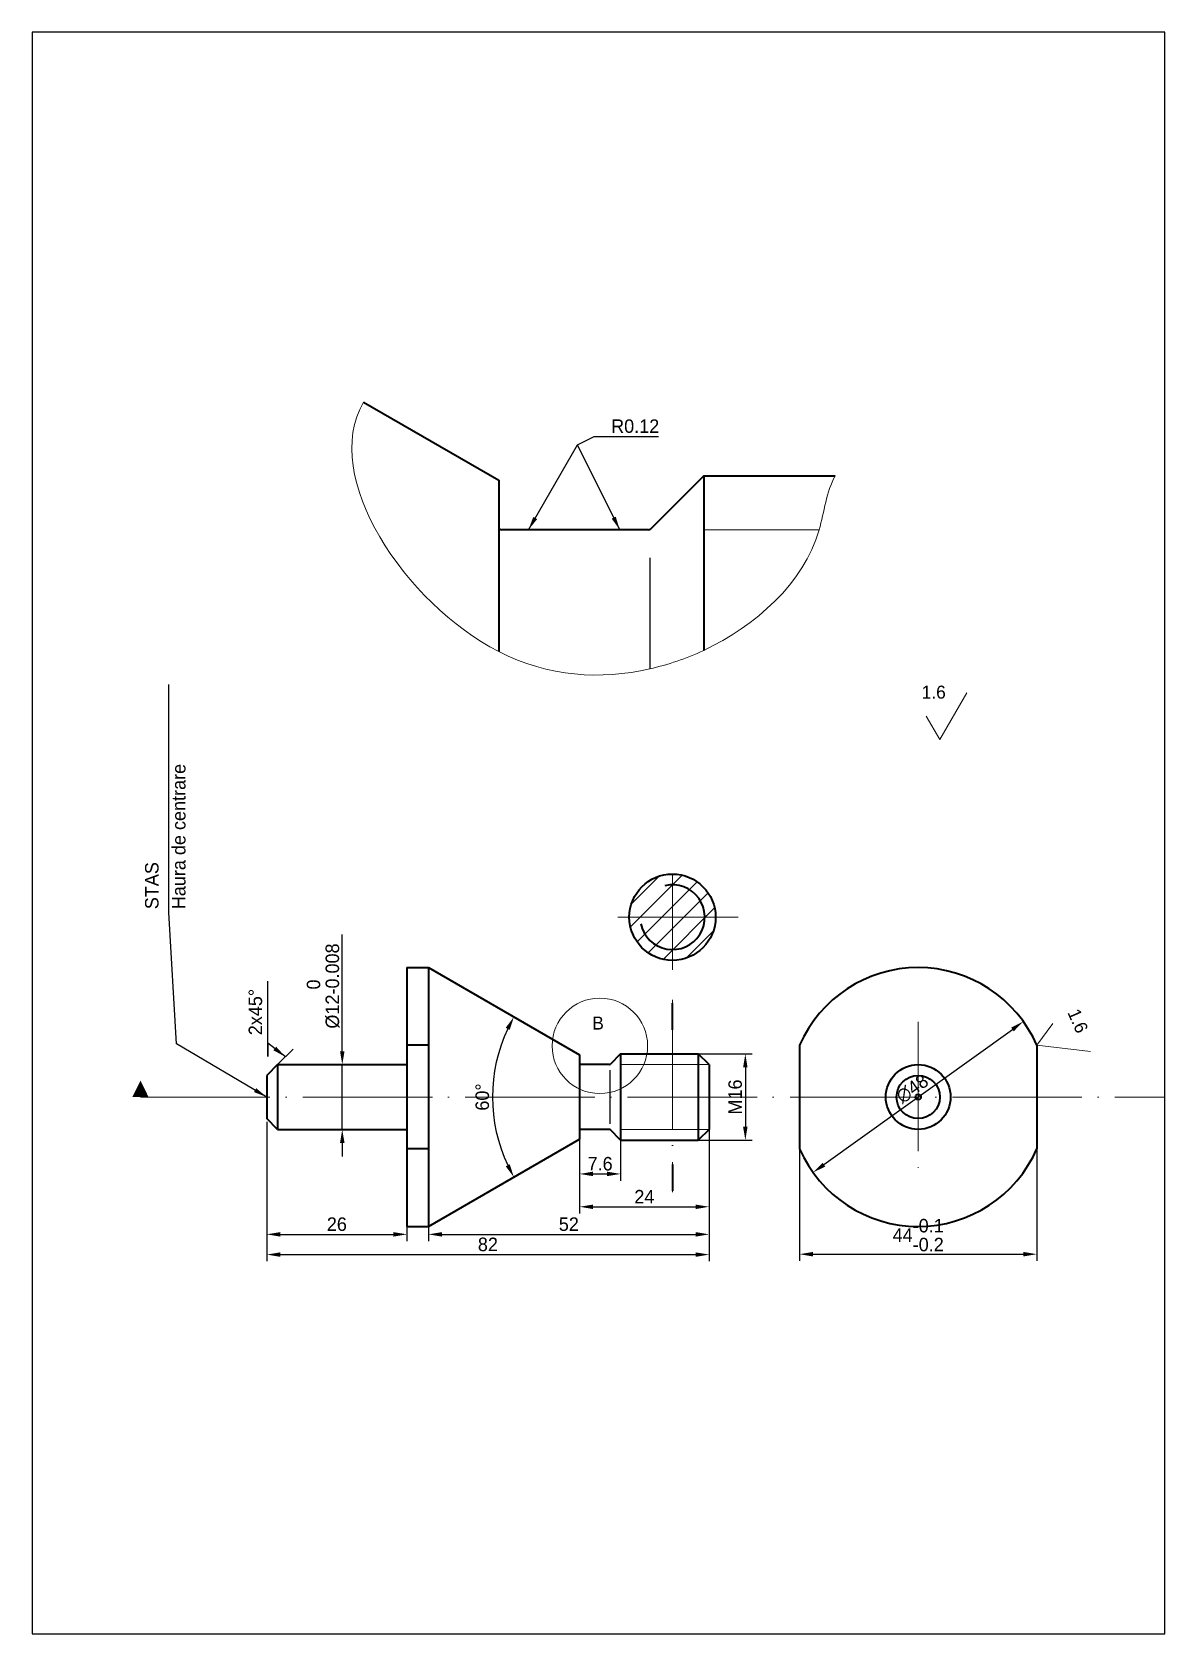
# Model space of a CAD drawing. Header units: millimetres. Extents: x 0 to 210, y 0 to 297.
import ezdxf

# ---------------------------------------------------------------- set-up
doc = ezdxf.new("R2010")
doc.units = ezdxf.units.MM
doc.linetypes.add('ACAD_ISO04W100', pattern=[30, 24, -3, 0, -3])
for name, color, linetype, lineweight in [('axe', 10, 'ACAD_ISO04W100', 0), ('contur', 200, 'Continuous', 35), ('cote', 102, 'Continuous', 0), ('hasura', 94, 'Continuous', 0)]:
    doc.layers.add(name, color=color, linetype=linetype, lineweight=lineweight)
doc.dimstyles.new('Copy of ISO-25', dxfattribs={"dimtxt": 2.5, "dimasz": 2.5, "dimexe": 1.25, "dimexo": 0.625, "dimtad": 1, "dimdec": 0, "dimdsep": 46, "dimtxsty": 'Standard', "dimcen": 2.5, "dimadec": 0, "dimazin": 0, "dimtfac": 1, "dimtdec": 0, "dimtmove": 0, "dimatfit": 0, "dimfxl": 1, "dimarcsym": 0})
doc.dimstyles.new('ISO-25', dxfattribs={"dimtxt": 2.5, "dimasz": 2.5, "dimexe": 1.25, "dimexo": 0.625, "dimtad": 1, "dimdec": 1, "dimdsep": 46, "dimtxsty": 'Standard', "dimcen": 2.5, "dimadec": 0, "dimazin": 0, "dimtfac": 1, "dimtdec": 1, "dimtmove": 0, "dimatfit": 0, "dimfxl": 1, "dimarcsym": 0})

# ---------------------------------------------------------------- blocks, each defined once
blk = doc.blocks.new('*D2')
at = {"layer": 'cote', "color": 0, "lineweight": -2, "transparency": 16777216}
for p, q in [((43.5, 94.92), (43.5, 69.09)), ((125.5, 94.45), (125.5, 69.09)), ((46, 70.34), (123, 70.34))]:
    blk.add_line(p, q, dxfattribs=at)
at = {"layer": 'cote', "color": 0, "transparency": 16777216}
for points in [[(46, 70.75), (46, 69.92), (43.5, 70.34)], [(123, 70.75), (123, 69.92), (125.5, 70.34)]]:
    blk.add_solid(points, dxfattribs=at)
at = {"layer": 'Defpoints', "color": 0, "transparency": 16777216}
for p in [(43.5, 95.55), (125.5, 95.08), (125.5, 70.34)]:
    blk.add_point(p, dxfattribs=at)
at = {"layer": 'cote', "color": 0, "transparency": 16777216, "insert": (84.5, 72.21), "char_height": 2.5, "attachment_point": 5}
blk.add_mtext('82', dxfattribs=at)
blk = doc.blocks.new('*D3')
at = {"layer": 'cote', "color": 0, "lineweight": -2, "transparency": 16777216}
for p, q in [((43.5, 94.92), (43.5, 72.84)), ((69.5, 94.57), (69.5, 72.84)), ((46, 74.09), (67, 74.09))]:
    blk.add_line(p, q, dxfattribs=at)
at = {"layer": 'cote', "color": 0, "transparency": 16777216}
for points in [[(46, 74.5), (46, 73.67), (43.5, 74.09)], [(67, 74.5), (67, 73.67), (69.5, 74.09)]]:
    blk.add_solid(points, dxfattribs=at)
at = {"layer": 'Defpoints', "color": 0, "transparency": 16777216}
for p in [(43.5, 95.55), (69.5, 95.19), (69.5, 74.09)]:
    blk.add_point(p, dxfattribs=at)
at = {"layer": 'cote', "color": 0, "transparency": 16777216, "insert": (56.5, 75.96), "char_height": 2.5, "attachment_point": 5}
blk.add_mtext('26', dxfattribs=at)
blk = doc.blocks.new('*D4')
at = {"layer": 'cote', "color": 0, "lineweight": -2, "transparency": 16777216}
for p, q in [((73.5, 94.11), (73.5, 72.84)), ((125.5, 94.45), (125.5, 72.84)), ((76, 74.09), (123, 74.09))]:
    blk.add_line(p, q, dxfattribs=at)
at = {"layer": 'cote', "color": 0, "transparency": 16777216}
for points in [[(76, 74.5), (76, 73.67), (73.5, 74.09)], [(123, 74.5), (123, 73.67), (125.5, 74.09)]]:
    blk.add_solid(points, dxfattribs=at)
at = {"layer": 'Defpoints', "color": 0, "transparency": 16777216}
for p in [(125.5, 95.08), (73.5, 94.73), (125.5, 74.09)]:
    blk.add_point(p, dxfattribs=at)
at = {"layer": 'cote', "color": 0, "transparency": 16777216, "insert": (99.5, 75.96), "char_height": 2.5, "attachment_point": 5}
blk.add_mtext('52', dxfattribs=at)
blk = doc.blocks.new('*D5')
at = {"layer": 'cote', "color": 0, "lineweight": -2, "transparency": 16777216}
for p, q in [((101.5, 95.37), (101.5, 77.95)), ((125.5, 96.06), (125.5, 77.95)), ((104, 79.2), (123, 79.2))]:
    blk.add_line(p, q, dxfattribs=at)
at = {"layer": 'cote', "color": 0, "transparency": 16777216}
for points in [[(104, 79.61), (104, 78.78), (101.5, 79.2)], [(123, 79.61), (123, 78.78), (125.5, 79.2)]]:
    blk.add_solid(points, dxfattribs=at)
at = {"layer": 'Defpoints', "color": 0, "transparency": 16777216}
for p in [(101.5, 96), (125.5, 96.69), (125.5, 79.2)]:
    blk.add_point(p, dxfattribs=at)
at = {"layer": 'cote', "color": 0, "transparency": 16777216, "insert": (113.5, 81.07), "char_height": 2.5, "attachment_point": 5}
blk.add_mtext('24', dxfattribs=at)
blk = doc.blocks.new('*D6')
at = {"layer": 'cote', "color": 0, "lineweight": -2, "transparency": 16777216}
for p, q in [((101.5, 95.37), (101.5, 84.04)), ((109.1, 95.49), (109.1, 84.04)), ((104, 85.29), (106.6, 85.29))]:
    blk.add_line(p, q, dxfattribs=at)
at = {"layer": 'cote', "color": 0, "transparency": 16777216}
for points in [[(104, 85.71), (104, 84.88), (101.5, 85.29)], [(106.6, 85.71), (106.6, 84.88), (109.1, 85.29)]]:
    blk.add_solid(points, dxfattribs=at)
at = {"layer": 'Defpoints', "color": 0, "transparency": 16777216}
for p in [(101.5, 96), (109.1, 96.11), (109.1, 85.29)]:
    blk.add_point(p, dxfattribs=at)
at = {"layer": 'cote', "color": 0, "transparency": 16777216, "insert": (105.3, 87.17), "char_height": 2.5, "attachment_point": 5}
blk.add_mtext('7.6', dxfattribs=at)
blk = doc.blocks.new('*D7')
at = {"layer": 'cote', "color": 0, "lineweight": -2, "transparency": 16777216}
for p, q in [((121.32, 107.55), (133.47, 107.55)), ((132.22, 105.05), (132.22, 94.05)), ((121.21, 91.55), (133.47, 91.55))]:
    blk.add_line(p, q, dxfattribs=at)
at = {"layer": 'cote', "color": 0, "transparency": 16777216}
for points in [[(131.8, 105.05), (132.63, 105.05), (132.22, 107.55)], [(131.8, 94.05), (132.63, 94.05), (132.22, 91.55)]]:
    blk.add_solid(points, dxfattribs=at)
at = {"layer": 'Defpoints', "color": 0, "transparency": 16777216}
for p in [(120.7, 107.55), (120.58, 91.55), (132.22, 91.55)]:
    blk.add_point(p, dxfattribs=at)
at = {"layer": 'cote', "color": 0, "transparency": 16777216, "insert": (130.34, 99.55), "char_height": 2.5, "attachment_point": 5, "rotation": 90}
blk.add_mtext('M16', dxfattribs=at)
blk = doc.blocks.new('*D8')
at = {"layer": 'cote', "color": 0, "lineweight": -2, "transparency": 16777216}
blk.add_arc((115.07, 99.55), 29.73, 154.8191, 205.1809, dxfattribs=at)
at = {"layer": 'cote', "color": 0, "transparency": 16777216}
for points in [[(87.8, 112.39), (88.54, 112), (89.32, 114.41)], [(88.54, 87.09), (87.8, 86.7), (89.32, 84.68)]]:
    blk.add_solid(points, dxfattribs=at)
at = {"layer": 'Defpoints', "color": 0, "transparency": 16777216}
for p in [(73.5, 123.55), (101.5, 107.38), (85.79, 104.71), (101.5, 91.71), (73.5, 75.55)]:
    blk.add_point(p, dxfattribs=at)
at = {"layer": 'cote', "color": 0, "transparency": 16777216, "insert": (83.47, 99.55), "char_height": 2.5, "attachment_point": 5, "rotation": 90}
blk.add_mtext('60°', dxfattribs=at)
blk = doc.blocks.new('*D9')
at = {"layer": 'cote', "color": 0, "lineweight": -2, "transparency": 16777216}
for p, q in [((57.5, 108.05), (57.5, 129.71)), ((57.5, 93.55), (57.5, 105.55)), ((58.13, 105.55), (58.75, 105.55)), ((58.13, 93.55), (58.75, 93.55)), ((57.5, 91.05), (57.5, 88.55))]:
    blk.add_line(p, q, dxfattribs=at)
at = {"layer": 'cote', "color": 0, "transparency": 16777216}
for points in [[(57.09, 108.05), (57.92, 108.05), (57.5, 105.55)], [(57.09, 91.05), (57.92, 91.05), (57.5, 93.55)]]:
    blk.add_solid(points, dxfattribs=at)
at = {"layer": 'Defpoints', "color": 0, "transparency": 16777216}
for p in [(57.5, 105.55), (57.5, 105.55), (57.5, 93.55)]:
    blk.add_point(p, dxfattribs=at)
at = {"layer": 'cote', "color": 0, "transparency": 16777216, "insert": (53.96, 120.13), "char_height": 2.5, "attachment_point": 5, "rotation": 90}
blk.add_mtext('%%C12\\S 0^ -0.008;', dxfattribs=at)
blk = doc.blocks.new('*D10')
at = {"layer": 'cote', "color": 0, "lineweight": -2, "transparency": 16777216}
blk.add_line((146.79, 87.01), (181.73, 112.08), dxfattribs=at)
at = {"layer": 'cote', "color": 0, "transparency": 16777216}
for points in [[(181.48, 112.42), (181.97, 111.74), (183.76, 113.54)], [(146.55, 87.35), (147.04, 86.67), (144.76, 85.55)]]:
    blk.add_solid(points, dxfattribs=at)
at = {"layer": 'Defpoints', "color": 0, "transparency": 16777216}
for p in [(183.76, 113.54), (144.76, 85.55)]:
    blk.add_point(p, dxfattribs=at)
at = {"layer": 'cote', "color": 0, "transparency": 16777216, "insert": (163.17, 101.07), "char_height": 2.5, "attachment_point": 5, "rotation": 35.6678}
blk.add_mtext('∅48', dxfattribs=at)
blk = doc.blocks.new('*D11')
at = {"layer": 'cote', "color": 0, "lineweight": -2, "transparency": 16777216}
for p, q in [((142.26, 94.13), (142.26, 69.16)), ((186.26, 93.84), (186.26, 69.16)), ((144.76, 70.41), (183.76, 70.41))]:
    blk.add_line(p, q, dxfattribs=at)
at = {"layer": 'cote', "color": 0, "transparency": 16777216}
for points in [[(144.76, 70.83), (144.76, 69.99), (142.26, 70.41)], [(183.76, 70.83), (183.76, 69.99), (186.26, 70.41)]]:
    blk.add_solid(points, dxfattribs=at)
at = {"layer": 'Defpoints', "color": 0, "transparency": 16777216}
for p in [(142.26, 94.76), (186.26, 94.46), (186.26, 70.41)]:
    blk.add_point(p, dxfattribs=at)
at = {"layer": 'cote', "color": 0, "transparency": 16777216, "insert": (164.26, 73.95), "char_height": 2.5, "attachment_point": 5}
blk.add_mtext('\\A1;44\\S-0.1^ -0.2;', dxfattribs=at)
blk = doc.blocks.new('Rugozitate')
at = {"layer": 'cote'}
for q in [(5, 8.66), (-2.5, 4.33)]:
    blk.add_line((0, 0), q, dxfattribs=at)
blk.add_attdef('RUG', (-3.34, 7.59), '', height=2.4, dxfattribs=at)

msp = doc.modelspace()

# ---------------------------------------------------------------- hatches: boundary and pattern name
at = {"layer": 'hasura'}
h = msp.add_hatch(dxfattribs=at)
h.set_pattern_fill('ANSI31', color=256, scale=0.9)
h.paths.add_polyline_path([(118.71, 138.89), (118.71, 132.89), (124.71, 132.89, 0.414214)], flags=17)
h.paths.add_polyline_path([(118.71, 138.89), (118.71, 140.89, 0.414214), (110.71, 132.89), (118.71, 132.89)])
h.paths.add_polyline_path([(118.71, 140.89), (118.71, 138.89, -0.414214), (124.71, 132.89), (126.71, 132.89, 0.414214)])
h.paths.add_polyline_path([(124.71, 132.89), (118.71, 132.89), (118.71, 126.89, 0.414214)], flags=17)
h.paths.add_polyline_path([(118.71, 132.89), (110.71, 132.89, 0.414214), (118.71, 124.89)])
h.paths.add_polyline_path([(126.71, 132.89), (124.71, 132.89, -0.414214), (118.71, 126.89), (118.71, 124.89, 0.414214)])

# ---------------------------------------------------------------- linework, layer by layer
msp.add_lwpolyline([(0, 0), (210, 0), (210, 297), (0, 297)], close=True)
at = {"layer": 'axe'}
for p, q in [((118.71, 140.89), (118.71, 123.16)), ((108.6, 132.89), (130.86, 132.89)), ((118.71, 117.55), (118.71, 81.92)), ((164.26, 113.52), (164.26, 85.07)), ((20.1, 99.55), (210, 99.55))]:
    msp.add_line(p, q, dxfattribs=at)
at = {"layer": 'contur'}
for p, q in [((61.43, 228.36), (86.5, 213.89)), ((86.5, 213.89), (86.5, 182.13)), ((124.5, 214.72), (114.67, 204.9)), ((124.5, 214.72), (148.87, 214.72)), ((124.5, 214.72), (124.5, 182.36)), ((114.25, 204.72), (87.1, 204.72)), ((69.5, 123.55), (69.5, 75.55)), ((69.5, 123.55), (73.5, 123.55)), ((73.5, 123.55), (73.5, 75.55)), ((73.5, 123.55), (101.5, 107.38)), ((73.5, 109.14), (69.5, 109.14)), ((101.5, 107.38), (101.5, 91.71)), ((109.1, 107.55), (107.14, 105.58)), ((109.1, 107.55), (123.5, 107.55)), ((109.1, 107.55), (109.1, 91.55)), ((125.5, 105.55), (123.5, 107.55)), ((123.5, 107.55), (123.5, 91.55)), ((142.26, 109.14), (142.26, 89.95)), ((186.26, 109.14), (186.26, 89.95)), ((45.5, 105.55), (43.5, 103.55)), ((45.5, 105.55), (69.5, 105.55)), ((45.5, 105.55), (45.5, 93.55)), ((107.05, 105.55), (101.62, 105.55)), ((125.5, 105.55), (125.5, 93.55)), ((43.5, 103.55), (43.5, 95.55)), ((45.5, 93.55), (43.5, 95.55)), ((45.5, 93.55), (69.5, 93.55)), ((107.05, 93.55), (101.62, 93.55)), ((109.1, 91.55), (107.14, 93.51)), ((125.5, 93.55), (123.5, 91.55)), ((73.5, 89.95), (69.5, 89.95)), ((73.5, 75.55), (101.5, 91.71)), ((109.1, 91.55), (123.5, 91.55)), ((69.5, 75.55), (73.5, 75.55))]:
    msp.add_line(p, q, dxfattribs=at)
at = {"layer": 'contur', "lineweight": 0}
for p, q in [((114.5, 204.72), (87.1, 204.72)), ((145.9, 204.72), (124.5, 204.72)), ((107.1, 105.55), (101.62, 105.55)), ((125.5, 105.55), (109.1, 105.55)), ((107.1, 93.55), (101.62, 93.55)), ((125.5, 93.55), (109.1, 93.55))]:
    msp.add_line(p, q, dxfattribs=at)
at = {"layer": 'contur', "lineweight": -3}
for p, q in [((114.5, 199.52), (114.5, 178.93)), ((107.1, 104.5), (107.1, 94.59))]:
    msp.add_line(p, q, dxfattribs=at)
at = {"layer": 'contur'}
for points in [[(118.71, 112.03), (118.71, 116.94)], [(118.71, 87.06), (118.71, 82.15)]]:
    msp.add_lwpolyline(points, dxfattribs=at)
for centre, radius in [((118.71, 132.89), 8), ((164.26, 99.55), 6), ((164.26, 99.55), 6), ((164.26, 99.55), 6), ((164.26, 99.55), 4), ((164.26, 99.55), 0.5)]:
    msp.add_circle(centre, radius, dxfattribs=at)
for centre, radius, start, end in [((87.1, 205.32), 0.6, 180, 270), ((114.25, 205.32), 0.6, 270, 315), ((118.71, 132.89), 6, 192.0591, 103.557), ((164.26, 99.55), 24, 23.5565, 156.4435), ((101.62, 105.67), 0.12, 180, 270), ((107.05, 105.67), 0.12, 270, 315), ((101.62, 93.43), 0.12, 90, 180), ((107.05, 93.43), 0.12, 45, 90), ((164.26, 99.55), 24, 203.5565, 336.4435)]:
    msp.add_arc(centre, radius, start, end, dxfattribs=at)
at = {"layer": 'cote'}
msp.add_line((45.5, 105.55), (48.41, 108.45), dxfattribs=at)
for points in [[(20.1, 99.55, 3, 0, 0), (20.1, 102.59, 0, 0, 0), (20.1, 106.57, 0, 0, 0)], [(46.96, 107, 0, 0, 0), (46.61, 107.27, 3, 1, 0)]]:
    msp.add_lwpolyline(points, format="xyseb", dxfattribs=at)
msp.add_lwpolyline([(46.96, 107), (44.83, 108.67)], dxfattribs=at)
msp.add_circle((105.25, 109.04), 8.85, dxfattribs=at)
msp.add_open_spline([(61.43, 228.36), (53.35, 214.56), (77.74, 178.34), (109.03, 176.69), (130.99, 184.14), (146.02, 197.41), (147.17, 211.68), (148.87, 214.72)], degree=3, knots=[0, 0, 0, 0, 52.589267, 80.771089, 91.341993, 122.297011, 132.726987, 132.726987, 132.726987, 132.726987], dxfattribs=at)

# ---------------------------------------------------------------- block references
msp.add_blockref('Rugozitate', (168.25, 165.83), dxfattribs=at).add_auto_attribs({'RUG': '1.6'})
at = {"layer": 'cote', "rotation": 293.5564629091854}
msp.add_blockref('Rugozitate', (186.26, 109.14), dxfattribs=at).add_auto_attribs({'RUG': '1.6'})

# ---------------------------------------------------------------- texts
at = {"layer": 'contur'}
msp.add_text('B', height=2.4, dxfattribs=at).set_placement((103.85, 112.06))
at = {"layer": 'cote', "insert": (107.34, 222.65), "char_height": 2.5, "attachment_point": 7}
msp.add_mtext('R0.12', dxfattribs=at)
at = {"layer": 'cote', "insert": (28.48, 134.37), "char_height": 2.5, "attachment_point": 7, "rotation": 90, "line_spacing_factor": 1.2}
msp.add_mtext('STAS\\PHaura de centrare', dxfattribs=at)
at = {"layer": 'cote', "insert": (42.68, 111.01), "char_height": 2.5, "attachment_point": 7, "rotation": 90}
msp.add_mtext('\\P2x45%%D', dxfattribs=at)

# ---------------------------------------------------------------- dimensions: what is measured, and where the dimension line sits
at = {"layer": 'cote'}
dim = msp.add_linear_dim(base=(57.5, 105.55), p1=(57.5, 93.55), p2=(57.5, 105.55), angle=90, text='%%C<>', dimstyle='Copy of ISO-25', override={"dimgap": 0.625, "dimtol": 1, "dimlim": 0, "dimtm": 0.008, "dimtdec": 3}, dxfattribs=at)
dim.commit()
dim.dimension.update_dxf_attribs({"geometry": '*D9', "text_midpoint": (53.96, 120.13)})
dim = msp.add_angular_dim_2l(base=(85.79, 104.71), line1=((73.5, 75.55), (101.5, 91.71)), line2=((73.5, 123.55), (101.5, 107.38)), dimstyle='Copy of ISO-25', dxfattribs=at)
dim.commit()
dim.dimension.update_dxf_attribs({"geometry": '*D8', "text_midpoint": (83.47, 99.55)})
dim = msp.add_diameter_dim_2p(p1=(144.76, 85.55), p2=(183.76, 113.54), dimstyle='Copy of ISO-25', dxfattribs=at)
dim.commit()
dim.dimension.update_dxf_attribs({"geometry": '*D10', "text_midpoint": (163.17, 101.07)})
dim = msp.add_linear_dim(base=(132.22, 91.55), p1=(120.7, 107.55), p2=(120.58, 91.55), angle=90, text='M<>', dimstyle='Copy of ISO-25', dxfattribs=at)
dim.commit()
dim.dimension.update_dxf_attribs({"geometry": '*D7', "text_midpoint": (130.34, 99.55)})
for base, p1, p2, picture, middle in [((125.5, 70.34), (43.5, 95.55), (125.5, 95.08), '*D2', (84.5, 72.21)), ((69.5, 74.09), (43.5, 95.55), (69.5, 95.19), '*D3', (56.5, 75.96)), ((125.5, 74.09), (73.5, 94.73), (125.5, 95.08), '*D4', (99.5, 75.96)), ((125.5, 79.2), (101.5, 96), (125.5, 96.69), '*D5', (113.5, 81.07)), ((109.1, 85.29), (101.5, 96), (109.1, 96.11), '*D6', (105.3, 87.17))]:
    dim = msp.add_linear_dim(base=base, p1=p1, p2=p2, dimstyle='ISO-25', dxfattribs=at)
    dim.commit()
    dim.dimension.update_dxf_attribs({"geometry": picture, "text_midpoint": middle})
dim = msp.add_linear_dim(base=(186.26, 70.41), p1=(142.26, 94.76), p2=(186.26, 94.46), dimstyle='Copy of ISO-25', override={"dimgap": 0.625, "dimtol": 1, "dimlim": 0, "dimtp": -0.1, "dimtm": 0.2, "dimtdec": 1, "dimtolj": 1}, dxfattribs=at)
dim.commit()
dim.dimension.update_dxf_attribs({"geometry": '*D11', "text_midpoint": (164.26, 73.95)})

# ---------------------------------------------------------------- leaders
msp.add_leader([(92.02, 204.72), (101.08, 220.48)], dimstyle='Copy of ISO-25', dxfattribs=at)
at = {"layer": 'cote', "annotation_type": 0, "has_hookline": 1, "hookline_direction": 0, "text_width": 8.75}
msp.add_leader([(108.94, 204.72), (101.08, 220.48), (104.22, 222.02), (106.72, 222.02)], dimstyle='Copy of ISO-25', dxfattribs=at)
at = {"layer": 'cote', "annotation_type": 0, "has_hookline": 1, "hookline_direction": 0, "horizontal_direction": (0, 1, 0)}
for points, text_width in [([(43.5, 99.55), (26.78, 109.43), (25.36, 133.75)], 41.67), ([(46.96, 107), (43.72, 109.55), (43.72, 107.05), (43.72, 109.55)], 10.83)]:
    msp.add_leader(points, dimstyle='Copy of ISO-25', dxfattribs=dict(at, text_width=text_width))

doc.saveas('drawing.dxf')
